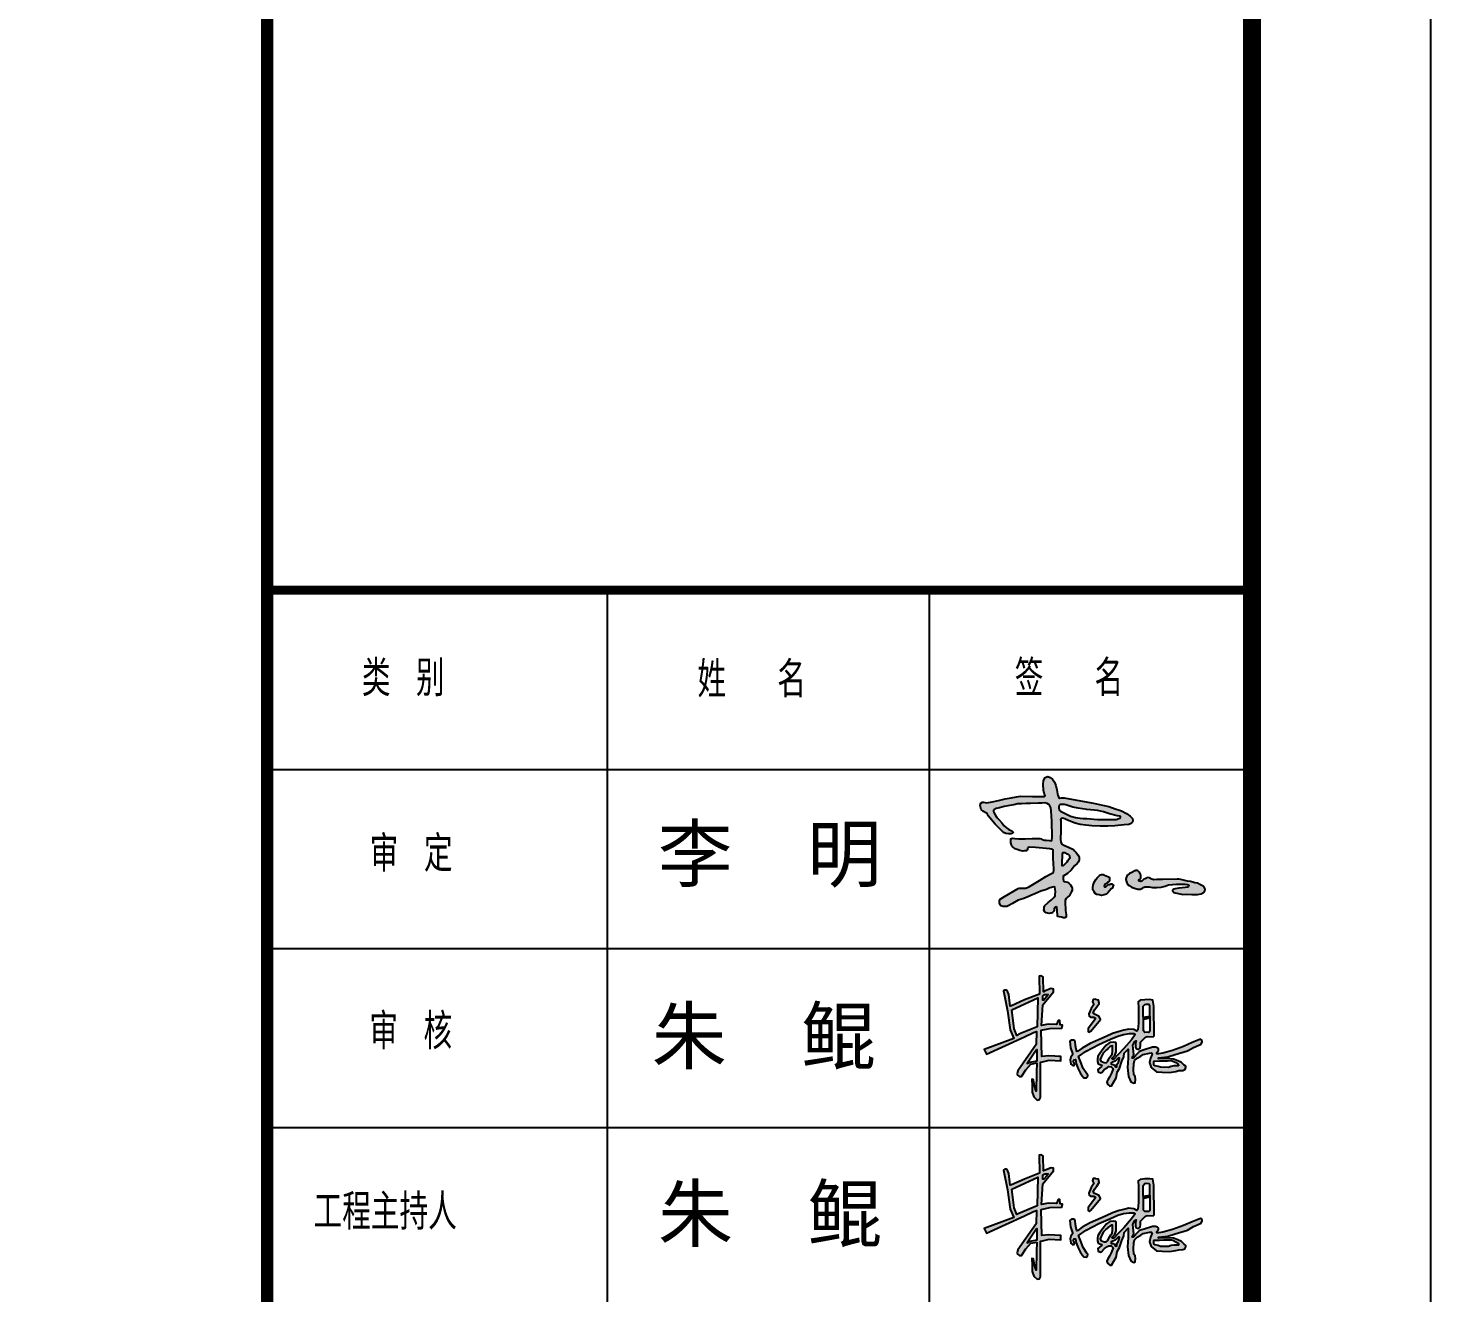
# Model space of a CAD drawing. Extents: x -21908402 to 2681150, y 103181 to 5079726.
# Drawn here: x 1556669 to 1568422, y 311892 to 322485 of the extents above; entities that cross this region are included whole.
import ezdxf

# ---------------------------------------------------------------- set-up
doc = ezdxf.new("R2010")
doc.units = 0
doc.header["$LTSCALE"] = 1000
for name, color, linetype in [('PP-PM-TK', 7, 'Continuous'), ('PUB_TEXT', 7, 'Continuous'), ('PUB_TITLE', 4, 'Continuous'), ('签名', 255, 'Continuous')]:
    doc.layers.add(name, color=color, linetype=linetype)
doc.styles.add('-黑体', font='simhei.ttf', dxfattribs={"width": 0.8})
doc.styles.add('TQ', font='txt.shx', dxfattribs={"width": 0.8, "bigfont": 'hztxt.shx'})

# ---------------------------------------------------------------- blocks, each defined once
blk = doc.blocks.new('GFDD')
h = blk.add_hatch(color=7)
h.paths.add_polyline_path([(1626395, 403665), (1626393, 403674), (1626395, 403679), (1626399, 403683), (1626409, 403685), (1626429, 403680), (1626445, 403671), (1626479, 403656), (1626516, 403644), (1626558, 403631), (1626604, 403627), (1626654, 403622), (1626725, 403618), (1626789, 403619), (1626847, 403620), (1626925, 403630), (1626965, 403633), (1626983, 403641), (1626996, 403652), (1626999, 403665), (1626995, 403682), (1626977, 403703), (1626945, 403725), (1626902, 403746), (1626849, 403764), (1626797, 403782), (1626744, 403795), (1626669, 403812), (1626561, 403831), (1626423, 403855), (1626402, 403856), (1626388, 403853), (1626379, 403856), (1626375, 403865), (1626371, 403878), (1626368, 403890), (1626361, 403922), (1626352, 403959), (1626341, 403988), (1626325, 404012), (1626307, 404025), (1626285, 404034), (1626265, 404027), (1626250, 404001), (1626248, 403966), (1626250, 403920), (1626255, 403894), (1626264, 403873), (1626259, 403866), (1626208, 403867), (1626157, 403868), (1626058, 403869), (1626023, 403864), (1625978, 403855), (1625930, 403847), (1625874, 403833), (1625819, 403822), (1625776, 403815), (1625747, 403819), (1625738, 403819), (1625724, 403811), (1625720, 403790), (1625729, 403757), (1625747, 403740), (1625768, 403731), (1625778, 403723), (1625788, 403703), (1625814, 403670), (1625845, 403634), (1625897, 403582), (1625916, 403566), (1625933, 403558), (1625958, 403555), (1625978, 403555), (1625995, 403563), (1625995, 403565), (1625994, 403566), (1625993, 403571), (1625991, 403575), (1625984, 403580), (1625971, 403584), (1625960, 403591), (1625941, 403604), (1625921, 403621), (1625900, 403645), (1625875, 403674), (1625860, 403691), (1625844, 403713), (1625835, 403732), (1625831, 403743), (1625831, 403751), (1625834, 403756), (1625852, 403766), (1625881, 403771), (1625919, 403782), (1625952, 403789), (1626001, 403797), (1626033, 403806), (1626067, 403804), (1626105, 403807), (1626141, 403807), (1626205, 403810), (1626236, 403811), (1626260, 403813), (1626281, 403808), (1626295, 403801), (1626303, 403789), (1626310, 403771), (1626314, 403748), (1626318, 403701), (1626321, 403659), (1626322, 403525), (1626321, 403500), (1626316, 403496), (1626300, 403498), (1626272, 403500), (1626257, 403502), (1626240, 403508), (1626233, 403512), (1626220, 403514), (1626155, 403514), (1626097, 403513), (1626044, 403513), (1626011, 403515), (1625990, 403517), (1625982, 403516), (1625977, 403512), (1625977, 403497), (1625977, 403480), (1625982, 403463), (1625985, 403452), (1625998, 403439), (1626011, 403429), (1626030, 403422), (1626052, 403414), (1626078, 403410), (1626091, 403411), (1626101, 403412), (1626107, 403413), (1626112, 403418), (1626115, 403427), (1626117, 403433), (1626120, 403438), (1626131, 403443), (1626183, 403440), (1626303, 403428), (1626314, 403427), (1626322, 403425), (1626330, 403419), (1626331, 403406), (1626332, 403350), (1626336, 403260), (1626336, 403246), (1626335, 403235), (1626329, 403228), (1626307, 403216), (1626270, 403196), (1626216, 403163), (1626134, 403114), (1626115, 403105), (1626099, 403099), (1626085, 403098), (1626069, 403098), (1626056, 403099), (1626047, 403098), (1626037, 403095), (1625924, 403028), (1625900, 403015), (1625887, 403006), (1625881, 402992), (1625881, 402977), (1625887, 402959), (1625892, 402950), (1625911, 402946), (1625934, 402945), (1625944, 402946), (1625960, 402953), (1625989, 402972), (1626038, 402998), (1626078, 403011), (1626114, 403023), (1626144, 403039), (1626176, 403053), (1626228, 403073), (1626275, 403089), (1626304, 403102), (1626318, 403105), (1626336, 403110), (1626346, 403107), (1626348, 403092), (1626351, 403068), (1626349, 403047), (1626347, 403034), (1626337, 403021), (1626318, 403002), (1626289, 402978), (1626260, 402953), (1626256, 402946), (1626255, 402929), (1626253, 402916), (1626261, 402900), (1626272, 402893), (1626286, 402890), (1626298, 402888), (1626308, 402890), (1626317, 402891), (1626326, 402894), (1626332, 402901), (1626336, 402906), (1626339, 402916), (1626339, 402921), (1626340, 402928), (1626343, 402934), (1626348, 402939), (1626351, 402941), (1626356, 402942), (1626361, 402939), (1626363, 402932), (1626365, 402918), (1626365, 402902), (1626366, 402880), (1626366, 402871), (1626371, 402863), (1626385, 402859), (1626400, 402857), (1626417, 402852), (1626430, 402851), (1626440, 402855), (1626440, 402879), (1626435, 402913), (1626431, 402986), (1626431, 402999), (1626439, 403012), (1626451, 403024), (1626467, 403039), (1626481, 403065), (1626489, 403080), (1626490, 403099), (1626485, 403114), (1626476, 403128), (1626462, 403140), (1626450, 403149), (1626437, 403151), (1626422, 403156), (1626417, 403162), (1626416, 403177), (1626414, 403191), (1626414, 403200), (1626450, 403222), (1626481, 403250), (1626511, 403285), (1626533, 403305), (1626544, 403321), (1626549, 403336), (1626548, 403360), (1626538, 403379), (1626524, 403397), (1626511, 403412), (1626501, 403423), (1626459, 403442), (1626419, 403459), (1626400, 403470), (1626395, 403486), (1626393, 403506), (1626395, 403583)])
h.paths.add_polyline_path([(1626421, 403729), (1626404, 403738), (1626392, 403744), (1626384, 403750), (1626380, 403757), (1626379, 403768), (1626379, 403788), (1626381, 403791), (1626383, 403794), (1626386, 403797), (1626392, 403799), (1626398, 403800), (1626408, 403801), (1626416, 403800), (1626426, 403799), (1626437, 403796), (1626461, 403788), (1626495, 403778), (1626540, 403769), (1626612, 403759), (1626673, 403753), (1626703, 403749), (1626752, 403738), (1626804, 403722), (1626868, 403706), (1626883, 403703), (1626891, 403701), (1626895, 403698), (1626896, 403694), (1626896, 403691), (1626891, 403685), (1626880, 403682), (1626859, 403674), (1626829, 403673), (1626787, 403674), (1626747, 403674), (1626701, 403673), (1626614, 403683), (1626583, 403683), (1626557, 403685), (1626519, 403692), (1626477, 403702)], flags=16)
h.paths.add_polyline_path([(1626416, 403398), (1626421, 403399), (1626428, 403398), (1626449, 403386), (1626457, 403383), (1626462, 403379), (1626467, 403373), (1626469, 403366), (1626470, 403356), (1626468, 403348), (1626463, 403340), (1626455, 403330), (1626444, 403316), (1626434, 403305), (1626424, 403295), (1626418, 403288), (1626414, 403286), (1626410, 403286), (1626407, 403287), (1626405, 403291), (1626405, 403299), (1626407, 403334), (1626408, 403354), (1626409, 403363), (1626410, 403370), (1626410, 403384), (1626411, 403393), (1626413, 403397)], flags=16)
h = blk.add_hatch(color=7)
h.paths.add_polyline_path([(1626818, 403093), (1626828, 403101), (1626832, 403110), (1626835, 403120), (1626834, 403127), (1626829, 403132), (1626823, 403135), (1626813, 403134), (1626802, 403131), (1626792, 403130), (1626786, 403123), (1626779, 403115), (1626771, 403110), (1626764, 403109), (1626760, 403111), (1626758, 403117), (1626761, 403124), (1626767, 403132), (1626786, 403147), (1626797, 403153), (1626803, 403163), (1626803, 403176), (1626802, 403184), (1626799, 403190), (1626788, 403197), (1626776, 403203), (1626761, 403209), (1626749, 403214), (1626736, 403214), (1626727, 403210), (1626719, 403204), (1626711, 403197), (1626699, 403187), (1626688, 403173), (1626674, 403148), (1626667, 403125), (1626662, 403105), (1626664, 403085), (1626674, 403067), (1626683, 403055), (1626697, 403046), (1626717, 403042), (1626735, 403039), (1626757, 403042), (1626777, 403049), (1626789, 403061), (1626802, 403078)])
h.paths.add_polyline_path([(1627539, 403140), (1627519, 403144), (1627501, 403148), (1627481, 403155), (1627455, 403158), (1627424, 403166), (1627400, 403173), (1627385, 403175), (1627371, 403175), (1627247, 403172), (1627225, 403172), (1627200, 403171), (1627174, 403170), (1627158, 403174), (1627151, 403177), (1627144, 403183), (1627134, 403187), (1627119, 403188), (1627112, 403182), (1627102, 403178), (1627091, 403174), (1627083, 403167), (1627074, 403159), (1627066, 403156), (1627059, 403157), (1627052, 403157), (1627048, 403162), (1627048, 403167), (1627051, 403171), (1627056, 403175), (1627060, 403178), (1627065, 403187), (1627066, 403196), (1627066, 403203), (1627064, 403213), (1627061, 403220), (1627056, 403228), (1627053, 403234), (1627047, 403240), (1627041, 403244), (1627035, 403246), (1627027, 403247), (1627023, 403246), (1627019, 403244), (1627015, 403243), (1626989, 403231), (1626969, 403221), (1626955, 403208), (1626947, 403199), (1626942, 403187), (1626940, 403173), (1626944, 403153), (1626955, 403131), (1626967, 403121), (1626987, 403108), (1627011, 403099), (1627040, 403091), (1627063, 403092), (1627078, 403098), (1627088, 403106), (1627098, 403111), (1627107, 403111), (1627134, 403110), (1627163, 403105), (1627199, 403104), (1627237, 403107), (1627268, 403116), (1627297, 403126), (1627330, 403130), (1627364, 403132), (1627399, 403133), (1627436, 403133), (1627453, 403131), (1627463, 403128), (1627468, 403123), (1627466, 403113), (1627455, 403108), (1627437, 403106), (1627413, 403103), (1627385, 403100), (1627352, 403094), (1627343, 403091), (1627337, 403088), (1627330, 403083), (1627331, 403076), (1627333, 403072), (1627338, 403066), (1627344, 403062), (1627353, 403061), (1627405, 403049), (1627416, 403047), (1627445, 403048), (1627492, 403046), (1627541, 403046), (1627572, 403052), (1627591, 403062), (1627602, 403077), (1627603, 403090), (1627600, 403101), (1627587, 403115), (1627576, 403122), (1627560, 403130)])
h = blk.add_hatch(color=7)
h.paths.add_polyline_path([(1626231, 401909), (1626304, 401925), (1626403, 401928), (1626410, 401952), (1626390, 401955), (1626386, 401992), (1626374, 401992), (1626359, 401957), (1626288, 401961), (1626232, 401949), (1626243, 402123), (1626333, 402231), (1626334, 402253), (1626313, 402258), (1626263, 402238), (1626249, 402232), (1626246, 402355), (1626227, 402366), (1626214, 402363), (1626216, 402211), (1626090, 402163), (1625981, 402115), (1625972, 402112), (1625959, 402209), (1625952, 402228), (1625940, 402245), (1625926, 402246), (1625915, 402238), (1625949, 402073), (1625970, 401912), (1626000, 401841), (1625752, 401748), (1625771, 401710), (1626092, 401854), (1626166, 401891), (1626192, 401900), (1626189, 401789), (1626035, 401569), (1626028, 401545), (1626033, 401533), (1626049, 401523), (1626065, 401522), (1626101, 401579), (1626145, 401625), (1626194, 401635), (1626191, 401557), (1626188, 401400), (1626175, 401443), (1626167, 401495), (1626153, 401499), (1626154, 401444), (1626156, 401390), (1626170, 401351), (1626198, 401325), (1626217, 401328), (1626226, 401345), (1626225, 401642), (1626242, 401646), (1626298, 401659), (1626394, 401654), (1626394, 401690), (1626294, 401695), (1626237, 401689)])
h.paths.add_polyline_path([(1626197, 401938), (1626043, 401875), (1626026, 401866), (1626003, 401921), (1625986, 402079), (1626202, 402180)], flags=16)
h.paths.add_polyline_path([(1626197, 401745), (1626197, 401654), (1626138, 401642), (1626113, 401630), (1626192, 401745)], flags=16)
h.paths.add_polyline_path([(1626243, 402162), (1626243, 402198), (1626260, 402208), (1626289, 402208), (1626276, 402188), (1626252, 402162)], flags=16)
h = blk.add_hatch(color=7)
h.paths.add_polyline_path([(1627118, 401857), (1627168, 401854), (1627177, 401863), (1627175, 402112), (1627165, 402161), (1627141, 402166), (1627100, 402164), (1627060, 402160), (1627042, 402147), (1627045, 402098), (1627045, 401968), (1627040, 401912), (1627033, 401901), (1627007, 401915), (1626965, 401918), (1626922, 401909), (1626884, 401899), (1626827, 401881), (1626776, 401856), (1626640, 401797), (1626575, 401760), (1626538, 401733), (1626530, 401730), (1626523, 401752), (1626519, 401782), (1626514, 401814), (1626511, 401827), (1626484, 401827), (1626471, 401817), (1626475, 401762), (1626493, 401714), (1626492, 401703), (1626478, 401684), (1626472, 401662), (1626480, 401625), (1626495, 401613), (1626506, 401614), (1626510, 401625), (1626508, 401634), (1626498, 401646), (1626508, 401661), (1626518, 401663), (1626524, 401629), (1626539, 401586), (1626556, 401553), (1626575, 401527), (1626589, 401511), (1626609, 401510), (1626619, 401519), (1626620, 401533), (1626612, 401543), (1626581, 401590), (1626559, 401648), (1626544, 401690), (1626608, 401734), (1626713, 401791), (1626810, 401834), (1626874, 401861), (1626919, 401874), (1626970, 401881), (1627003, 401881), (1627018, 401873), (1626987, 401829), (1626922, 401755), (1626875, 401707), (1626839, 401667), (1626829, 401667), (1626825, 401671), (1626824, 401676), (1626847, 401698), (1626858, 401728), (1626859, 401768), (1626859, 401799), (1626855, 401807), (1626838, 401809), (1626807, 401807), (1626774, 401784), (1626749, 401753), (1626721, 401715), (1626706, 401688), (1626703, 401671), (1626701, 401647), (1626708, 401627), (1626723, 401621), (1626739, 401616), (1626735, 401606), (1626717, 401590), (1626706, 401581), (1626707, 401560), (1626727, 401552), (1626738, 401556), (1626762, 401582), (1626785, 401598), (1626798, 401605), (1626818, 401604), (1626833, 401587), (1626817, 401544), (1626803, 401516), (1626789, 401494), (1626781, 401476), (1626785, 401458), (1626805, 401442), (1626820, 401443), (1626859, 401510), (1626868, 401557), (1626886, 401590), (1626907, 401649), (1626922, 401687), (1626926, 401716), (1626959, 401751), (1626958, 401674), (1626954, 401596), (1626963, 401523), (1626981, 401478), (1627008, 401465), (1627017, 401469), (1627021, 401499), (1627018, 401521), (1627008, 401535), (1627003, 401580), (1627007, 401629), (1627012, 401655), (1627036, 401676), (1627065, 401693), (1627085, 401706), (1627137, 401717), (1627155, 401719), (1627161, 401709), (1627145, 401676), (1627139, 401638), (1627151, 401597), (1627197, 401562), (1627245, 401559), (1627304, 401555), (1627359, 401565), (1627384, 401571), (1627417, 401573), (1627434, 401580), (1627441, 401594), (1627442, 401607), (1627428, 401617), (1627405, 401640), (1627376, 401654), (1627338, 401668), (1627278, 401672), (1627214, 401669), (1627214, 401677), (1627292, 401686), (1627353, 401705), (1627455, 401736), (1627506, 401766), (1627570, 401794), (1627579, 401812), (1627575, 401827), (1627565, 401834), (1627495, 401806), (1627422, 401774), (1627331, 401740), (1627250, 401718), (1627215, 401713), (1627198, 401712), (1627200, 401724), (1627212, 401740), (1627214, 401751), (1627205, 401761), (1627188, 401767), (1627164, 401767), (1627092, 401744), (1627055, 401732), (1627032, 401709), (1627010, 401685), (1626998, 401675), (1626992, 401675), (1626995, 401681), (1626999, 401688), (1627003, 401699), (1627006, 401705), (1627001, 401755), (1626997, 401783), (1627012, 401813), (1627026, 401821), (1627020, 401798), (1627021, 401767), (1627026, 401755), (1627045, 401748), (1627061, 401759), (1627063, 401783), (1627063, 401809), (1627090, 401837), (1627104, 401851)])
h.paths.add_polyline_path([(1627087, 401903), (1627089, 401928), (1627086, 402110), (1627098, 402126), (1627109, 402129), (1627132, 402127), (1627139, 402119), (1627142, 401901), (1627132, 401891), (1627119, 401892), (1627099, 401891)], flags=16)
h.paths.add_polyline_path([(1627176, 401651), (1627221, 401652), (1627257, 401654), (1627289, 401654), (1627321, 401655), (1627333, 401651), (1627358, 401638), (1627376, 401628), (1627384, 401616), (1627375, 401610), (1627343, 401610), (1627320, 401606), (1627297, 401597), (1627229, 401599), (1627210, 401606), (1627186, 401612), (1627174, 401620), (1627174, 401642)], flags=16)
h.paths.add_polyline_path([(1626829, 401773), (1626829, 401755), (1626827, 401736), (1626824, 401710), (1626815, 401695), (1626800, 401674), (1626788, 401649), (1626776, 401636), (1626759, 401638), (1626730, 401649), (1626726, 401663), (1626733, 401683), (1626741, 401700), (1626749, 401718), (1626776, 401742), (1626786, 401749), (1626795, 401759), (1626808, 401772), (1626818, 401777), (1626827, 401778)], flags=16)
h.paths.add_polyline_path([(1626888, 401675), (1626885, 401661), (1626878, 401642), (1626865, 401621), (1626864, 401604), (1626855, 401602), (1626850, 401605), (1626848, 401610), (1626847, 401618), (1626833, 401622), (1626817, 401624), (1626816, 401630), (1626817, 401636), (1626826, 401641), (1626850, 401651), (1626876, 401675), (1626878, 401676)], flags=16)
for points in [[(1626728, 402000), (1626717, 402024), (1626671, 402046), (1626666, 402053), (1626676, 402079), (1626697, 402104), (1626716, 402133), (1626711, 402161), (1626689, 402166), (1626685, 402169), (1626666, 402167), (1626661, 402148), (1626671, 402125), (1626649, 402091), (1626631, 402046), (1626632, 402027), (1626643, 402019), (1626668, 402019), (1626684, 402011), (1626686, 402005), (1626625, 401924), (1626625, 401900), (1626634, 401892), (1626647, 401902)], [(1627140, 402027), (1627087, 402019), (1627088, 402000), (1627141, 402010)], [(1626728, 400500), (1626717, 400524), (1626671, 400546), (1626666, 400553), (1626676, 400579), (1626697, 400604), (1626716, 400633), (1626711, 400661), (1626689, 400666), (1626685, 400669), (1626666, 400667), (1626661, 400648), (1626671, 400625), (1626649, 400591), (1626631, 400546), (1626632, 400527), (1626643, 400519), (1626668, 400519), (1626684, 400511), (1626686, 400505), (1626625, 400424), (1626625, 400400), (1626634, 400392), (1626647, 400402)], [(1627140, 400527), (1627087, 400519), (1627088, 400500), (1627141, 400510)]]:
    blk.add_hatch(color=7).paths.add_polyline_path(points)
h = blk.add_hatch(color=7)
h.paths.add_polyline_path([(1626231, 400409), (1626304, 400425), (1626403, 400428), (1626410, 400452), (1626390, 400455), (1626386, 400492), (1626374, 400492), (1626359, 400457), (1626288, 400461), (1626232, 400449), (1626243, 400623), (1626333, 400731), (1626334, 400753), (1626313, 400758), (1626263, 400738), (1626249, 400732), (1626246, 400855), (1626227, 400866), (1626214, 400863), (1626216, 400711), (1626090, 400663), (1625981, 400615), (1625972, 400612), (1625959, 400709), (1625952, 400728), (1625940, 400745), (1625926, 400746), (1625915, 400738), (1625949, 400573), (1625970, 400412), (1626000, 400341), (1625752, 400248), (1625771, 400210), (1626092, 400354), (1626166, 400391), (1626192, 400400), (1626189, 400289), (1626035, 400069), (1626028, 400045), (1626033, 400033), (1626049, 400023), (1626065, 400022), (1626101, 400079), (1626145, 400125), (1626194, 400135), (1626191, 400057), (1626188, 399900), (1626175, 399943), (1626167, 399995), (1626153, 399999), (1626154, 399944), (1626156, 399890), (1626170, 399851), (1626198, 399825), (1626217, 399828), (1626226, 399845), (1626225, 400142), (1626242, 400146), (1626298, 400159), (1626394, 400154), (1626394, 400190), (1626294, 400195), (1626237, 400189)])
h.paths.add_polyline_path([(1626197, 400438), (1626043, 400375), (1626026, 400366), (1626003, 400421), (1625986, 400579), (1626202, 400680)], flags=16)
h.paths.add_polyline_path([(1626197, 400245), (1626197, 400154), (1626138, 400142), (1626113, 400130), (1626192, 400245)], flags=16)
h.paths.add_polyline_path([(1626243, 400662), (1626243, 400698), (1626260, 400708), (1626289, 400708), (1626276, 400688), (1626252, 400662)], flags=16)
h = blk.add_hatch(color=7)
h.paths.add_polyline_path([(1627118, 400357), (1627168, 400354), (1627177, 400363), (1627175, 400612), (1627165, 400661), (1627141, 400666), (1627100, 400664), (1627060, 400660), (1627042, 400647), (1627045, 400598), (1627045, 400468), (1627040, 400412), (1627033, 400401), (1627007, 400415), (1626965, 400418), (1626922, 400409), (1626884, 400399), (1626827, 400381), (1626776, 400356), (1626640, 400297), (1626575, 400260), (1626538, 400233), (1626530, 400230), (1626523, 400252), (1626519, 400282), (1626514, 400314), (1626511, 400327), (1626484, 400327), (1626471, 400317), (1626475, 400262), (1626493, 400214), (1626492, 400203), (1626478, 400184), (1626472, 400162), (1626480, 400125), (1626495, 400113), (1626506, 400114), (1626510, 400125), (1626508, 400134), (1626498, 400146), (1626508, 400161), (1626518, 400163), (1626524, 400129), (1626539, 400086), (1626556, 400053), (1626575, 400027), (1626589, 400011), (1626609, 400010), (1626619, 400019), (1626620, 400033), (1626612, 400043), (1626581, 400090), (1626559, 400148), (1626544, 400190), (1626608, 400234), (1626713, 400291), (1626810, 400334), (1626874, 400361), (1626919, 400374), (1626970, 400381), (1627003, 400381), (1627018, 400373), (1626987, 400329), (1626922, 400255), (1626875, 400207), (1626839, 400167), (1626829, 400167), (1626825, 400171), (1626824, 400176), (1626847, 400198), (1626858, 400228), (1626859, 400268), (1626859, 400299), (1626855, 400307), (1626838, 400309), (1626807, 400307), (1626774, 400284), (1626749, 400253), (1626721, 400215), (1626706, 400188), (1626703, 400171), (1626701, 400147), (1626708, 400127), (1626723, 400121), (1626739, 400116), (1626735, 400106), (1626717, 400090), (1626706, 400081), (1626707, 400060), (1626727, 400052), (1626738, 400056), (1626762, 400082), (1626785, 400098), (1626798, 400105), (1626818, 400104), (1626833, 400087), (1626817, 400044), (1626803, 400016), (1626789, 399994), (1626781, 399976), (1626785, 399958), (1626805, 399942), (1626820, 399943), (1626859, 400010), (1626868, 400057), (1626886, 400090), (1626907, 400149), (1626922, 400187), (1626926, 400216), (1626959, 400251), (1626958, 400174), (1626954, 400096), (1626963, 400023), (1626981, 399978), (1627008, 399965), (1627017, 399969), (1627021, 399999), (1627018, 400021), (1627008, 400035), (1627003, 400080), (1627007, 400129), (1627012, 400155), (1627036, 400176), (1627065, 400193), (1627085, 400206), (1627137, 400217), (1627155, 400219), (1627161, 400209), (1627145, 400176), (1627139, 400138), (1627151, 400097), (1627197, 400062), (1627245, 400059), (1627304, 400055), (1627359, 400065), (1627384, 400071), (1627417, 400073), (1627434, 400080), (1627441, 400094), (1627442, 400107), (1627428, 400117), (1627405, 400140), (1627376, 400154), (1627338, 400168), (1627278, 400172), (1627214, 400169), (1627214, 400177), (1627292, 400186), (1627353, 400205), (1627455, 400236), (1627506, 400266), (1627570, 400294), (1627579, 400312), (1627575, 400327), (1627565, 400334), (1627495, 400306), (1627422, 400274), (1627331, 400240), (1627250, 400218), (1627215, 400213), (1627198, 400212), (1627200, 400224), (1627212, 400240), (1627214, 400251), (1627205, 400261), (1627188, 400267), (1627164, 400267), (1627092, 400244), (1627055, 400232), (1627032, 400209), (1627010, 400185), (1626998, 400175), (1626992, 400175), (1626995, 400181), (1626999, 400188), (1627003, 400199), (1627006, 400205), (1627001, 400255), (1626997, 400283), (1627012, 400313), (1627026, 400321), (1627020, 400298), (1627021, 400267), (1627026, 400255), (1627045, 400248), (1627061, 400259), (1627063, 400283), (1627063, 400309), (1627090, 400337), (1627104, 400351)])
h.paths.add_polyline_path([(1627087, 400403), (1627089, 400428), (1627086, 400610), (1627098, 400626), (1627109, 400629), (1627132, 400627), (1627139, 400619), (1627142, 400401), (1627132, 400391), (1627119, 400392), (1627099, 400391)], flags=16)
h.paths.add_polyline_path([(1627176, 400151), (1627221, 400152), (1627257, 400154), (1627289, 400154), (1627321, 400155), (1627333, 400151), (1627358, 400138), (1627376, 400128), (1627384, 400116), (1627375, 400110), (1627343, 400110), (1627320, 400106), (1627297, 400097), (1627229, 400099), (1627210, 400106), (1627186, 400112), (1627174, 400120), (1627174, 400142)], flags=16)
h.paths.add_polyline_path([(1626829, 400273), (1626829, 400255), (1626827, 400236), (1626824, 400210), (1626815, 400195), (1626800, 400174), (1626788, 400149), (1626776, 400136), (1626759, 400138), (1626730, 400149), (1626726, 400163), (1626733, 400183), (1626741, 400200), (1626749, 400218), (1626776, 400242), (1626786, 400249), (1626795, 400259), (1626808, 400272), (1626818, 400277), (1626827, 400278)], flags=16)
h.paths.add_polyline_path([(1626888, 400175), (1626885, 400161), (1626878, 400142), (1626865, 400121), (1626864, 400104), (1626855, 400102), (1626850, 400105), (1626848, 400110), (1626847, 400118), (1626833, 400122), (1626817, 400124), (1626816, 400130), (1626817, 400136), (1626826, 400141), (1626850, 400151), (1626876, 400175), (1626878, 400176)], flags=16)
for points in [[(1625995, 403563), (1625978, 403555), (1625958, 403555), (1625933, 403558), (1625916, 403566), (1625897, 403582), (1625845, 403634), (1625814, 403670), (1625788, 403703), (1625778, 403723), (1625768, 403731), (1625747, 403740), (1625729, 403757), (1625720, 403790), (1625724, 403811), (1625738, 403819), (1625747, 403819), (1625776, 403815), (1625819, 403822), (1625874, 403833), (1625930, 403847), (1625978, 403855), (1626023, 403864), (1626058, 403869), (1626157, 403868), (1626208, 403867), (1626259, 403866), (1626264, 403873), (1626255, 403894), (1626250, 403920), (1626248, 403966), (1626250, 404001), (1626265, 404027), (1626285, 404034), (1626307, 404025), (1626325, 404012), (1626341, 403988), (1626352, 403959), (1626361, 403922), (1626368, 403890), (1626371, 403878), (1626375, 403865), (1626379, 403856), (1626388, 403853), (1626402, 403856), (1626423, 403855), (1626561, 403831), (1626669, 403812), (1626744, 403795), (1626797, 403782), (1626849, 403764), (1626902, 403746), (1626945, 403725), (1626977, 403703), (1626995, 403682), (1626999, 403665), (1626996, 403652), (1626983, 403641), (1626965, 403633), (1626925, 403630), (1626847, 403620), (1626789, 403619), (1626725, 403618), (1626654, 403622), (1626604, 403627), (1626558, 403631), (1626516, 403644), (1626479, 403656), (1626445, 403671), (1626429, 403680), (1626409, 403685), (1626399, 403683), (1626395, 403679), (1626393, 403674), (1626395, 403665), (1626395, 403583), (1626393, 403506), (1626395, 403486), (1626400, 403470), (1626419, 403459), (1626459, 403442), (1626501, 403423), (1626511, 403412), (1626524, 403397), (1626538, 403379), (1626548, 403360), (1626549, 403336), (1626544, 403321), (1626533, 403305), (1626511, 403285), (1626481, 403250), (1626450, 403222), (1626414, 403200), (1626414, 403191), (1626416, 403177), (1626417, 403162), (1626422, 403156), (1626437, 403151), (1626450, 403149), (1626462, 403140), (1626476, 403128), (1626485, 403114), (1626490, 403099), (1626489, 403080), (1626481, 403065), (1626467, 403039), (1626451, 403024), (1626439, 403012), (1626431, 402999), (1626431, 402986), (1626435, 402913), (1626440, 402879), (1626440, 402855), (1626430, 402851), (1626417, 402852), (1626400, 402857), (1626385, 402859), (1626371, 402863), (1626366, 402871), (1626366, 402880), (1626365, 402902), (1626365, 402918), (1626363, 402932), (1626361, 402939), (1626356, 402942), (1626351, 402941), (1626348, 402939), (1626343, 402934), (1626340, 402928), (1626339, 402921), (1626339, 402916), (1626336, 402906), (1626332, 402901), (1626326, 402894), (1626317, 402891), (1626308, 402890), (1626298, 402888), (1626286, 402890), (1626272, 402893), (1626261, 402900), (1626253, 402916), (1626255, 402929), (1626256, 402946), (1626260, 402953), (1626289, 402978), (1626318, 403002), (1626337, 403021), (1626347, 403034), (1626349, 403047), (1626351, 403068), (1626348, 403092), (1626346, 403107), (1626336, 403110), (1626318, 403105), (1626304, 403102), (1626275, 403089), (1626228, 403073), (1626176, 403053), (1626144, 403039), (1626114, 403023), (1626078, 403011), (1626038, 402998), (1625989, 402972), (1625960, 402953), (1625944, 402946), (1625934, 402945), (1625911, 402946), (1625892, 402950), (1625887, 402959), (1625881, 402977), (1625881, 402992), (1625887, 403006), (1625900, 403015), (1625924, 403028), (1626037, 403095), (1626047, 403098), (1626056, 403099), (1626069, 403098), (1626085, 403098), (1626099, 403099), (1626115, 403105), (1626134, 403114), (1626216, 403163), (1626270, 403196), (1626307, 403216), (1626329, 403228), (1626335, 403235), (1626336, 403246), (1626336, 403260), (1626332, 403350), (1626331, 403406), (1626330, 403419), (1626322, 403425), (1626314, 403427), (1626303, 403428), (1626183, 403440), (1626131, 403443), (1626120, 403438), (1626117, 403433), (1626115, 403427), (1626112, 403418), (1626107, 403413), (1626101, 403412), (1626091, 403411), (1626078, 403410), (1626052, 403414), (1626030, 403422), (1626011, 403429), (1625998, 403439), (1625985, 403452), (1625982, 403463), (1625977, 403480), (1625977, 403497), (1625977, 403512), (1625982, 403516), (1625990, 403517), (1626011, 403515), (1626044, 403513), (1626097, 403513), (1626155, 403514), (1626220, 403514), (1626233, 403512), (1626240, 403508), (1626257, 403502), (1626272, 403500), (1626300, 403498), (1626316, 403496), (1626321, 403500), (1626322, 403525), (1626321, 403659), (1626318, 403701), (1626314, 403748), (1626310, 403771), (1626303, 403789), (1626295, 403801), (1626281, 403808), (1626260, 403813), (1626236, 403811), (1626205, 403810), (1626141, 403807), (1626105, 403807), (1626067, 403804), (1626033, 403806), (1626001, 403797), (1625952, 403789), (1625919, 403782), (1625881, 403771), (1625852, 403766), (1625834, 403756), (1625831, 403751), (1625831, 403743), (1625835, 403732), (1625844, 403713), (1625860, 403691), (1625875, 403674), (1625900, 403645), (1625921, 403621), (1625941, 403604), (1625960, 403591), (1625971, 403584), (1625984, 403580), (1625991, 403575), (1625993, 403571), (1625994, 403566), (1625995, 403565)], [(1626379, 403788), (1626379, 403768), (1626380, 403757), (1626384, 403750), (1626392, 403744), (1626404, 403738), (1626421, 403729), (1626477, 403702), (1626519, 403692), (1626557, 403685), (1626583, 403683), (1626614, 403683), (1626701, 403673), (1626747, 403674), (1626787, 403674), (1626829, 403673), (1626859, 403674), (1626880, 403682), (1626891, 403685), (1626896, 403691), (1626896, 403694), (1626895, 403698), (1626891, 403701), (1626883, 403703), (1626868, 403706), (1626804, 403722), (1626752, 403738), (1626703, 403749), (1626673, 403753), (1626612, 403759), (1626540, 403769), (1626495, 403778), (1626461, 403788), (1626437, 403796), (1626426, 403799), (1626416, 403800), (1626408, 403801), (1626398, 403800), (1626392, 403799), (1626386, 403797), (1626383, 403794), (1626381, 403791)], [(1626410, 403370), (1626410, 403384), (1626411, 403393), (1626413, 403397), (1626416, 403398), (1626421, 403399), (1626428, 403398), (1626449, 403386), (1626457, 403383), (1626462, 403379), (1626467, 403373), (1626469, 403366), (1626470, 403356), (1626468, 403348), (1626463, 403340), (1626455, 403330), (1626444, 403316), (1626434, 403305), (1626424, 403295), (1626418, 403288), (1626414, 403286), (1626410, 403286), (1626407, 403287), (1626405, 403291), (1626405, 403299), (1626407, 403334), (1626408, 403354), (1626409, 403363)], [(1627015, 403243), (1626989, 403231), (1626969, 403221), (1626955, 403208), (1626947, 403199), (1626942, 403187), (1626940, 403173), (1626944, 403153), (1626955, 403131), (1626967, 403121), (1626987, 403108), (1627011, 403099), (1627040, 403091), (1627063, 403092), (1627078, 403098), (1627088, 403106), (1627098, 403111), (1627107, 403111), (1627134, 403110), (1627163, 403105), (1627199, 403104), (1627237, 403107), (1627268, 403116), (1627297, 403126), (1627330, 403130), (1627364, 403132), (1627399, 403133), (1627436, 403133), (1627453, 403131), (1627463, 403128), (1627468, 403123), (1627466, 403113), (1627455, 403108), (1627437, 403106), (1627413, 403103), (1627385, 403100), (1627352, 403094), (1627343, 403091), (1627337, 403088), (1627330, 403083), (1627331, 403076), (1627333, 403072), (1627338, 403066), (1627344, 403062), (1627353, 403061), (1627405, 403049), (1627416, 403047), (1627445, 403048), (1627492, 403046), (1627541, 403046), (1627572, 403052), (1627591, 403062), (1627602, 403077), (1627603, 403090), (1627600, 403101), (1627587, 403115), (1627576, 403122), (1627560, 403130), (1627539, 403140), (1627519, 403144), (1627501, 403148), (1627481, 403155), (1627455, 403158), (1627424, 403166), (1627400, 403173), (1627385, 403175), (1627371, 403175), (1627247, 403172), (1627225, 403172), (1627200, 403171), (1627174, 403170), (1627158, 403174), (1627151, 403177), (1627144, 403183), (1627134, 403187), (1627119, 403188), (1627112, 403182), (1627102, 403178), (1627091, 403174), (1627083, 403167), (1627074, 403159), (1627066, 403156), (1627059, 403157), (1627052, 403157), (1627048, 403162), (1627048, 403167), (1627051, 403171), (1627056, 403175), (1627060, 403178), (1627065, 403187), (1627066, 403196), (1627066, 403203), (1627064, 403213), (1627061, 403220), (1627056, 403228), (1627053, 403234), (1627047, 403240), (1627041, 403244), (1627035, 403246), (1627027, 403247), (1627023, 403246), (1627019, 403244)], [(1626727, 403210), (1626736, 403214), (1626749, 403214), (1626761, 403209), (1626776, 403203), (1626788, 403197), (1626799, 403190), (1626802, 403184), (1626803, 403176), (1626803, 403163), (1626797, 403153), (1626786, 403147), (1626767, 403132), (1626761, 403124), (1626758, 403117), (1626760, 403111), (1626764, 403109), (1626771, 403110), (1626779, 403115), (1626786, 403123), (1626792, 403130), (1626802, 403131), (1626813, 403134), (1626823, 403135), (1626829, 403132), (1626834, 403127), (1626835, 403120), (1626832, 403110), (1626828, 403101), (1626818, 403093), (1626802, 403078), (1626789, 403061), (1626777, 403049), (1626757, 403042), (1626735, 403039), (1626717, 403042), (1626697, 403046), (1626683, 403055), (1626674, 403067), (1626664, 403085), (1626662, 403105), (1626667, 403125), (1626674, 403148), (1626688, 403173), (1626699, 403187), (1626711, 403197), (1626719, 403204)], [(1626194, 401635), (1626191, 401557), (1626188, 401400), (1626175, 401443), (1626167, 401495), (1626153, 401499), (1626154, 401444), (1626156, 401390), (1626170, 401351), (1626198, 401325), (1626217, 401328), (1626226, 401345), (1626225, 401642), (1626242, 401646), (1626298, 401659), (1626394, 401654), (1626394, 401690), (1626294, 401695), (1626237, 401689), (1626231, 401909), (1626304, 401925), (1626403, 401928), (1626410, 401952), (1626390, 401955), (1626386, 401992), (1626374, 401992), (1626359, 401957), (1626288, 401961), (1626232, 401949), (1626243, 402123), (1626333, 402231), (1626334, 402253), (1626313, 402258), (1626263, 402238), (1626249, 402232), (1626246, 402355), (1626227, 402366), (1626214, 402363), (1626216, 402211), (1626090, 402163), (1625981, 402115), (1625972, 402112), (1625959, 402209), (1625952, 402228), (1625940, 402245), (1625926, 402246), (1625915, 402238), (1625949, 402073), (1625970, 401912), (1626000, 401841), (1625752, 401748), (1625771, 401710), (1626092, 401854), (1626166, 401891), (1626192, 401900), (1626189, 401789), (1626035, 401569), (1626028, 401545), (1626033, 401533), (1626049, 401523), (1626065, 401522), (1626101, 401579), (1626145, 401625)], [(1626511, 401827), (1626484, 401827), (1626471, 401817), (1626475, 401762), (1626493, 401714), (1626492, 401703), (1626478, 401684), (1626472, 401662), (1626480, 401625), (1626495, 401613), (1626506, 401614), (1626510, 401625), (1626508, 401634), (1626498, 401646), (1626508, 401661), (1626518, 401663), (1626524, 401629), (1626539, 401586), (1626556, 401553), (1626575, 401527), (1626589, 401511), (1626609, 401510), (1626619, 401519), (1626620, 401533), (1626612, 401543), (1626581, 401590), (1626559, 401648), (1626544, 401690), (1626608, 401734), (1626713, 401791), (1626810, 401834), (1626874, 401861), (1626919, 401874), (1626970, 401881), (1627003, 401881), (1627018, 401873), (1626987, 401829), (1626922, 401755), (1626875, 401707), (1626839, 401667), (1626829, 401667), (1626825, 401671), (1626824, 401676), (1626847, 401698), (1626858, 401728), (1626859, 401768), (1626859, 401799), (1626855, 401807), (1626838, 401809), (1626807, 401807), (1626774, 401784), (1626749, 401753), (1626721, 401715), (1626706, 401688), (1626703, 401671), (1626701, 401647), (1626708, 401627), (1626723, 401621), (1626739, 401616), (1626735, 401606), (1626717, 401590), (1626706, 401581), (1626707, 401560), (1626727, 401552), (1626738, 401556), (1626762, 401582), (1626785, 401598), (1626798, 401605), (1626818, 401604), (1626833, 401587), (1626817, 401544), (1626803, 401516), (1626789, 401494), (1626781, 401476), (1626785, 401458), (1626805, 401442), (1626820, 401443), (1626859, 401510), (1626868, 401557), (1626886, 401590), (1626907, 401649), (1626922, 401687), (1626926, 401716), (1626959, 401751), (1626958, 401674), (1626954, 401596), (1626963, 401523), (1626981, 401478), (1627008, 401465), (1627017, 401469), (1627021, 401499), (1627018, 401521), (1627008, 401535), (1627003, 401580), (1627007, 401629), (1627012, 401655), (1627036, 401676), (1627065, 401693), (1627085, 401706), (1627137, 401717), (1627155, 401719), (1627161, 401709), (1627145, 401676), (1627139, 401638), (1627151, 401597), (1627197, 401562), (1627245, 401559), (1627304, 401555), (1627359, 401565), (1627384, 401571), (1627417, 401573), (1627434, 401580), (1627441, 401594), (1627442, 401607), (1627428, 401617), (1627405, 401640), (1627376, 401654), (1627338, 401668), (1627278, 401672), (1627214, 401669), (1627214, 401677), (1627292, 401686), (1627353, 401705), (1627455, 401736), (1627506, 401766), (1627570, 401794), (1627579, 401812), (1627575, 401827), (1627565, 401834), (1627495, 401806), (1627422, 401774), (1627331, 401740), (1627250, 401718), (1627215, 401713), (1627198, 401712), (1627200, 401724), (1627212, 401740), (1627214, 401751), (1627205, 401761), (1627188, 401767), (1627164, 401767), (1627092, 401744), (1627055, 401732), (1627032, 401709), (1627010, 401685), (1626998, 401675), (1626992, 401675), (1626995, 401681), (1626999, 401688), (1627003, 401699), (1627006, 401705), (1627001, 401755), (1626997, 401783), (1627012, 401813), (1627026, 401821), (1627020, 401798), (1627021, 401767), (1627026, 401755), (1627045, 401748), (1627061, 401759), (1627063, 401783), (1627063, 401809), (1627090, 401837), (1627104, 401851), (1627118, 401857), (1627168, 401854), (1627177, 401863), (1627175, 402112), (1627165, 402161), (1627141, 402166), (1627100, 402164), (1627060, 402160), (1627042, 402147), (1627045, 402098), (1627045, 401968), (1627040, 401912), (1627033, 401901), (1627007, 401915), (1626965, 401918), (1626922, 401909), (1626884, 401899), (1626827, 401881), (1626776, 401856), (1626640, 401797), (1626575, 401760), (1626538, 401733), (1626530, 401730), (1626523, 401752), (1626519, 401782), (1626514, 401814)], [(1626685, 402169), (1626666, 402167), (1626661, 402148), (1626671, 402125), (1626649, 402091), (1626631, 402046), (1626632, 402027), (1626643, 402019), (1626668, 402019), (1626684, 402011), (1626686, 402005), (1626625, 401924), (1626625, 401900), (1626634, 401892), (1626647, 401902), (1626728, 402000), (1626717, 402024), (1626671, 402046), (1626666, 402053), (1626676, 402079), (1626697, 402104), (1626716, 402133), (1626711, 402161), (1626689, 402166), (1626689, 402166), (1626689, 402166)], [(1627086, 402110), (1627098, 402126), (1627109, 402129), (1627132, 402127), (1627139, 402119), (1627142, 401901), (1627132, 401891), (1627119, 401892), (1627099, 401891), (1627087, 401903), (1627089, 401928), (1627086, 402110)], [(1626194, 400135), (1626191, 400057), (1626188, 399900), (1626175, 399943), (1626167, 399995), (1626153, 399999), (1626154, 399944), (1626156, 399890), (1626170, 399851), (1626198, 399825), (1626217, 399828), (1626226, 399845), (1626225, 400142), (1626242, 400146), (1626298, 400159), (1626394, 400154), (1626394, 400190), (1626294, 400195), (1626237, 400189), (1626231, 400409), (1626304, 400425), (1626403, 400428), (1626410, 400452), (1626390, 400455), (1626386, 400492), (1626374, 400492), (1626359, 400457), (1626288, 400461), (1626232, 400449), (1626243, 400623), (1626333, 400731), (1626334, 400753), (1626313, 400758), (1626263, 400738), (1626249, 400732), (1626246, 400855), (1626227, 400866), (1626214, 400863), (1626216, 400711), (1626090, 400663), (1625981, 400615), (1625972, 400612), (1625959, 400709), (1625952, 400728), (1625940, 400745), (1625926, 400746), (1625915, 400738), (1625949, 400573), (1625970, 400412), (1626000, 400341), (1625752, 400248), (1625771, 400210), (1626092, 400354), (1626166, 400391), (1626192, 400400), (1626189, 400289), (1626035, 400069), (1626028, 400045), (1626033, 400033), (1626049, 400023), (1626065, 400022), (1626101, 400079), (1626145, 400125)], [(1626511, 400327), (1626484, 400327), (1626471, 400317), (1626475, 400262), (1626493, 400214), (1626492, 400203), (1626478, 400184), (1626472, 400162), (1626480, 400125), (1626495, 400113), (1626506, 400114), (1626510, 400125), (1626508, 400134), (1626498, 400146), (1626508, 400161), (1626518, 400163), (1626524, 400129), (1626539, 400086), (1626556, 400053), (1626575, 400027), (1626589, 400011), (1626609, 400010), (1626619, 400019), (1626620, 400033), (1626612, 400043), (1626581, 400090), (1626559, 400148), (1626544, 400190), (1626608, 400234), (1626713, 400291), (1626810, 400334), (1626874, 400361), (1626919, 400374), (1626970, 400381), (1627003, 400381), (1627018, 400373), (1626987, 400329), (1626922, 400255), (1626875, 400207), (1626839, 400167), (1626829, 400167), (1626825, 400171), (1626824, 400176), (1626847, 400198), (1626858, 400228), (1626859, 400268), (1626859, 400299), (1626855, 400307), (1626838, 400309), (1626807, 400307), (1626774, 400284), (1626749, 400253), (1626721, 400215), (1626706, 400188), (1626703, 400171), (1626701, 400147), (1626708, 400127), (1626723, 400121), (1626739, 400116), (1626735, 400106), (1626717, 400090), (1626706, 400081), (1626707, 400060), (1626727, 400052), (1626738, 400056), (1626762, 400082), (1626785, 400098), (1626798, 400105), (1626818, 400104), (1626833, 400087), (1626817, 400044), (1626803, 400016), (1626789, 399994), (1626781, 399976), (1626785, 399958), (1626805, 399942), (1626820, 399943), (1626859, 400010), (1626868, 400057), (1626886, 400090), (1626907, 400149), (1626922, 400187), (1626926, 400216), (1626959, 400251), (1626958, 400174), (1626954, 400096), (1626963, 400023), (1626981, 399978), (1627008, 399965), (1627017, 399969), (1627021, 399999), (1627018, 400021), (1627008, 400035), (1627003, 400080), (1627007, 400129), (1627012, 400155), (1627036, 400176), (1627065, 400193), (1627085, 400206), (1627137, 400217), (1627155, 400219), (1627161, 400209), (1627145, 400176), (1627139, 400138), (1627151, 400097), (1627197, 400062), (1627245, 400059), (1627304, 400055), (1627359, 400065), (1627384, 400071), (1627417, 400073), (1627434, 400080), (1627441, 400094), (1627442, 400107), (1627428, 400117), (1627405, 400140), (1627376, 400154), (1627338, 400168), (1627278, 400172), (1627214, 400169), (1627214, 400177), (1627292, 400186), (1627353, 400205), (1627455, 400236), (1627506, 400266), (1627570, 400294), (1627579, 400312), (1627575, 400327), (1627565, 400334), (1627495, 400306), (1627422, 400274), (1627331, 400240), (1627250, 400218), (1627215, 400213), (1627198, 400212), (1627200, 400224), (1627212, 400240), (1627214, 400251), (1627205, 400261), (1627188, 400267), (1627164, 400267), (1627092, 400244), (1627055, 400232), (1627032, 400209), (1627010, 400185), (1626998, 400175), (1626992, 400175), (1626995, 400181), (1626999, 400188), (1627003, 400199), (1627006, 400205), (1627001, 400255), (1626997, 400283), (1627012, 400313), (1627026, 400321), (1627020, 400298), (1627021, 400267), (1627026, 400255), (1627045, 400248), (1627061, 400259), (1627063, 400283), (1627063, 400309), (1627090, 400337), (1627104, 400351), (1627118, 400357), (1627168, 400354), (1627177, 400363), (1627175, 400612), (1627165, 400661), (1627141, 400666), (1627100, 400664), (1627060, 400660), (1627042, 400647), (1627045, 400598), (1627045, 400468), (1627040, 400412), (1627033, 400401), (1627007, 400415), (1626965, 400418), (1626922, 400409), (1626884, 400399), (1626827, 400381), (1626776, 400356), (1626640, 400297), (1626575, 400260), (1626538, 400233), (1626530, 400230), (1626523, 400252), (1626519, 400282), (1626514, 400314)], [(1626685, 400669), (1626666, 400667), (1626661, 400648), (1626671, 400625), (1626649, 400591), (1626631, 400546), (1626632, 400527), (1626643, 400519), (1626668, 400519), (1626684, 400511), (1626686, 400505), (1626625, 400424), (1626625, 400400), (1626634, 400392), (1626647, 400402), (1626728, 400500), (1626717, 400524), (1626671, 400546), (1626666, 400553), (1626676, 400579), (1626697, 400604), (1626716, 400633), (1626711, 400661), (1626689, 400666), (1626689, 400666), (1626689, 400666)], [(1627086, 400610), (1627098, 400626), (1627109, 400629), (1627132, 400627), (1627139, 400619), (1627142, 400401), (1627132, 400391), (1627119, 400392), (1627099, 400391), (1627087, 400403), (1627089, 400428), (1627086, 400610)]]:
    blk.add_lwpolyline(points, close=True)
for points in [[(1626243, 402198), (1626260, 402208), (1626289, 402208), (1626276, 402188), (1626252, 402162), (1626243, 402162), (1626243, 402198)], [(1625986, 402079), (1626202, 402180), (1626197, 401938), (1626043, 401875), (1626026, 401866), (1626003, 401921), (1625986, 402079)], [(1627087, 402019), (1627140, 402027), (1627141, 402010), (1627088, 402000), (1627087, 402019)], [(1626192, 401745), (1626113, 401630), (1626138, 401642), (1626197, 401654), (1626197, 401745), (1626192, 401745)], [(1626776, 401742), (1626749, 401718), (1626741, 401700), (1626733, 401683), (1626726, 401663), (1626730, 401649), (1626759, 401638), (1626776, 401636), (1626788, 401649), (1626800, 401674), (1626815, 401695), (1626824, 401710), (1626827, 401736), (1626829, 401755), (1626829, 401773), (1626827, 401778), (1626818, 401777), (1626808, 401772), (1626795, 401759), (1626786, 401749), (1626776, 401742)], [(1626876, 401675), (1626850, 401651), (1626826, 401641), (1626817, 401636), (1626816, 401630), (1626817, 401624), (1626833, 401622), (1626847, 401618), (1626848, 401610), (1626850, 401605), (1626855, 401602), (1626864, 401604), (1626865, 401621), (1626878, 401642), (1626885, 401661), (1626888, 401675), (1626878, 401676), (1626876, 401675)], [(1627221, 401652), (1627257, 401654), (1627289, 401654), (1627321, 401655), (1627333, 401651), (1627358, 401638), (1627376, 401628), (1627384, 401616), (1627375, 401610), (1627343, 401610), (1627320, 401606), (1627297, 401597), (1627229, 401599), (1627210, 401606), (1627186, 401612), (1627174, 401620), (1627174, 401642), (1627176, 401651), (1627221, 401652)], [(1625986, 400579), (1626202, 400680), (1626197, 400438), (1626043, 400375), (1626026, 400366), (1626003, 400421), (1625986, 400579)], [(1626243, 400698), (1626260, 400708), (1626289, 400708), (1626276, 400688), (1626252, 400662), (1626243, 400662), (1626243, 400698)], [(1627087, 400519), (1627140, 400527), (1627141, 400510), (1627088, 400500), (1627087, 400519)], [(1626192, 400245), (1626113, 400130), (1626138, 400142), (1626197, 400154), (1626197, 400245), (1626192, 400245)], [(1626776, 400242), (1626749, 400218), (1626741, 400200), (1626733, 400183), (1626726, 400163), (1626730, 400149), (1626759, 400138), (1626776, 400136), (1626788, 400149), (1626800, 400174), (1626815, 400195), (1626824, 400210), (1626827, 400236), (1626829, 400255), (1626829, 400273), (1626827, 400278), (1626818, 400277), (1626808, 400272), (1626795, 400259), (1626786, 400249), (1626776, 400242)], [(1626876, 400175), (1626850, 400151), (1626826, 400141), (1626817, 400136), (1626816, 400130), (1626817, 400124), (1626833, 400122), (1626847, 400118), (1626848, 400110), (1626850, 400105), (1626855, 400102), (1626864, 400104), (1626865, 400121), (1626878, 400142), (1626885, 400161), (1626888, 400175), (1626878, 400176), (1626876, 400175)], [(1627221, 400152), (1627257, 400154), (1627289, 400154), (1627321, 400155), (1627333, 400151), (1627358, 400138), (1627376, 400128), (1627384, 400116), (1627375, 400110), (1627343, 400110), (1627320, 400106), (1627297, 400097), (1627229, 400099), (1627210, 400106), (1627186, 400112), (1627174, 400120), (1627174, 400142), (1627176, 400151), (1627221, 400152)]]:
    blk.add_lwpolyline(points)
at = {"layer": 'PP-PM-TK', "color": 4, "const_width": 105}
blk.add_lwpolyline([(1619746, 456797), (1619746, 370697)], dxfattribs=at)
at = {"layer": 'PUB_TITLE', "color": 4}
for p, q in [((1622596, 395094), (1622596, 405594)), ((1625296, 395094), (1625296, 405594)), ((1619746, 404094), (1627996, 404094)), ((1619746, 402594), (1627996, 402594)), ((1619746, 401094), (1627996, 401094))]:
    blk.add_line(p, q, dxfattribs=at)
at = {"layer": 'PUB_TITLE', "color": 4, "lineweight": 40, "const_width": 75}
blk.add_lwpolyline([(1619746, 405594), (1627996, 405594)], dxfattribs=at)
at = {"layer": 'PUB_TEXT', "color": 2, "char_height": 300, "width": 2519.75, "attachment_point": 1, "style": 'TQ'}
for s, insert in [('类 别', (1620539, 405007)), ('姓  名', (1623351, 404996)), ('签  名', (1626009, 405008)), ('审 定', (1620605, 403537)), ('审 核', (1620602, 402050)), ('工程主持人', (1620135, 400538))]:
    blk.add_mtext(s, dxfattribs=dict(at, insert=insert))
at = {"layer": '签名', "linetype": 'Continuous', "style": '-黑体'}
for s, p in [('李  明', (1623019, 403157)), ('朱  鲲', (1622968, 401631)), ('朱  鲲', (1623021, 400143))]:
    blk.add_text(s, height=459, dxfattribs=at).set_placement(p)

msp = doc.modelspace()

# ---------------------------------------------------------------- linework, layer by layer
at = {"layer": 'PUB_TITLE'}
msp.add_lwpolyline([(1316122, 281381), (1568422, 281381), (1568422, 370481), (1316122, 370481)], close=True, dxfattribs=at)
at = {"layer": 'PUB_TITLE', "const_width": 150}
msp.add_lwpolyline([(1319872, 282881), (1566922, 282881), (1566922, 368981), (1319872, 368981)], close=True, dxfattribs=at)

# ---------------------------------------------------------------- block references
msp.add_blockref('GFDD', (-61074, -87817))

doc.saveas('drawing.dxf')
